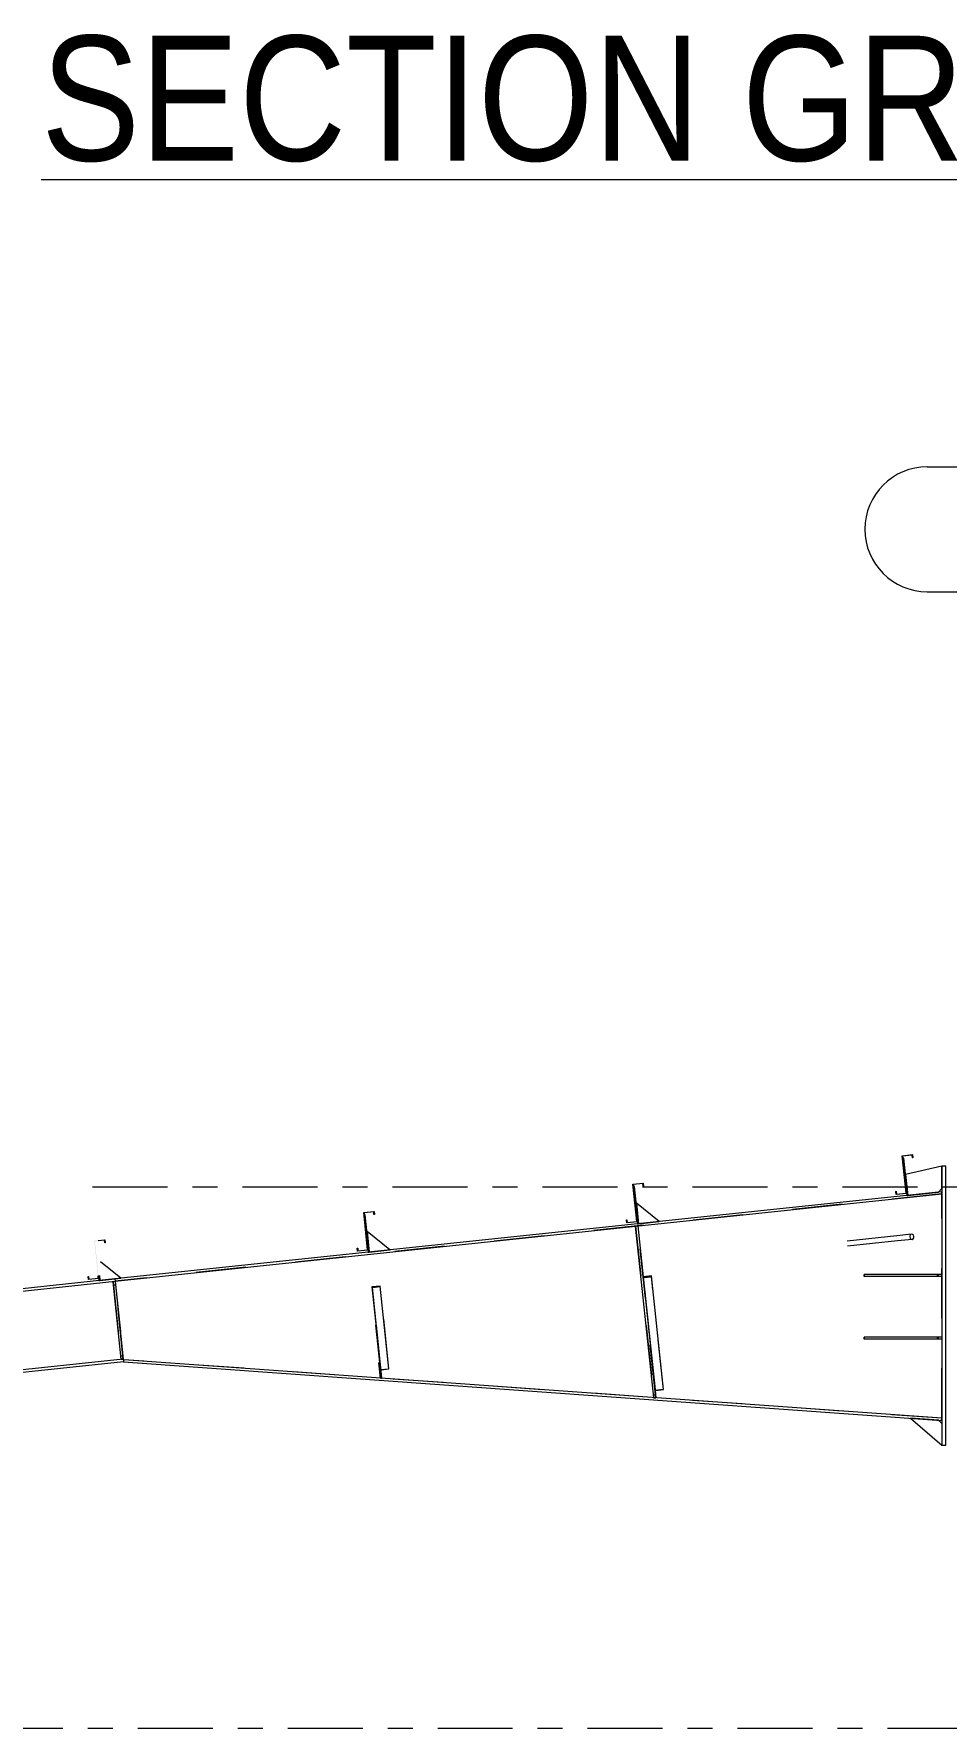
# Model space of a CAD drawing. Header units: millimetres. Extents: x -49 to 773, y -73 to 501.
# Drawn here: x 183.8 to 220.3, y 91.9 to 159.7 of the extents above; entities that cross this region are included whole.
import ezdxf

# ---------------------------------------------------------------- set-up
doc = ezdxf.new("R2010")
doc.units = ezdxf.units.MM
for name, pattern in [('XKITLINE00', [0]), ('XKITLINE02', [4, 2, -2]), ('XKITLINE03', [6, 3, -1, 1, -1])]:
    doc.linetypes.add(name, pattern=pattern)
for name, color, linetype, lineweight in [('OtherObjectType', 7, 'Continuous', 0), ('Part', 2, 'Continuous', 0), ('S-grid', 1, 'Continuous', 0)]:
    doc.layers.add(name, color=color, linetype=linetype, lineweight=lineweight)
doc.styles.add('ARIAL', font='ARIAL.TTF')

# ---------------------------------------------------------------- blocks, each defined once
blk = doc.blocks.new('*A10')
at = {"layer": 'Part'}
blk.add_hatch(color=3, dxfattribs=at).paths.add_polyline_path([(197.039, 112.509), (197.453, 112.553), (197.466, 112.428), (197.451, 112.427), (197.44, 112.536), (197.055, 112.496), (197.213, 111.002), (196.798, 110.958), (196.785, 111.083), (196.8, 111.084), (196.811, 110.975), (197.196, 111.016)], flags=17)
blk = doc.blocks.new('*A11')
at = {"layer": 'Part'}
blk.add_hatch(color=3, dxfattribs=at).paths.add_polyline_path([(197.039, 112.509), (197.453, 112.553), (197.466, 112.428), (197.451, 112.427), (197.44, 112.536), (197.055, 112.496), (197.213, 111.002), (196.798, 110.958), (196.785, 111.083), (196.8, 111.084), (196.811, 110.975), (197.196, 111.016)], flags=17)
blk = doc.blocks.new('*A14')
at = {"layer": 'Part'}
blk.add_hatch(color=3, dxfattribs=at).paths.add_polyline_path([(197.367, 109.533), (197.699, 109.568), (197.702, 109.542), (197.387, 109.509), (197.439, 109.014), (197.422, 109.012)], flags=17)
blk = doc.blocks.new('*A15')
at = {"layer": 'Part'}
blk.add_hatch(color=3, dxfattribs=at).paths.add_polyline_path([(208.218, 109.937), (208.55, 109.972), (208.553, 109.94), (208.238, 109.907), (208.303, 109.294), (208.286, 109.292)], flags=17)
blk = doc.blocks.new('*A55')
at = {"layer": 'Part'}
blk.add_hatch(color=3, dxfattribs=at).paths.add_polyline_path([(186.265, 111.373), (186.679, 111.416), (186.692, 111.292), (186.677, 111.29), (186.666, 111.4), (186.281, 111.359), (186.439, 109.866), (186.025, 109.822), (186.011, 109.946), (186.026, 109.948), (186.038, 109.839), (186.422, 109.879)], flags=17)
blk = doc.blocks.new('*A56')
at = {"layer": 'Part'}
blk.add_hatch(color=3, dxfattribs=at).paths.add_polyline_path([(186.265, 111.373), (186.679, 111.416), (186.692, 111.292), (186.677, 111.29), (186.666, 111.4), (186.281, 111.359), (186.439, 109.866), (186.025, 109.822), (186.011, 109.946), (186.026, 109.948), (186.038, 109.839), (186.422, 109.879)], flags=17)
blk = doc.blocks.new('*A69')
at = {"layer": 'Part'}
blk.add_hatch(color=3, dxfattribs=at).paths.add_polyline_path([(218.586, 114.782), (219, 114.825), (219.013, 114.701), (218.998, 114.699), (218.987, 114.809), (218.602, 114.768), (218.76, 113.275), (218.345, 113.231), (218.332, 113.355), (218.347, 113.357), (218.359, 113.248), (218.743, 113.288)], flags=17)
blk = doc.blocks.new('*A70')
at = {"layer": 'Part'}
blk.add_hatch(color=3, dxfattribs=at).paths.add_polyline_path([(218.586, 114.782), (219, 114.825), (219.013, 114.701), (218.998, 114.699), (218.987, 114.809), (218.602, 114.768), (218.76, 113.275), (218.345, 113.231), (218.332, 113.355), (218.347, 113.357), (218.359, 113.248), (218.743, 113.288)], flags=17)
blk = doc.blocks.new('*A71')
at = {"layer": 'Part'}
blk.add_hatch(color=3, dxfattribs=at).paths.add_polyline_path([(207.812, 113.645), (208.226, 113.689), (208.24, 113.565), (208.225, 113.563), (208.213, 113.672), (207.829, 113.632), (207.986, 112.139), (207.572, 112.095), (207.559, 112.219), (207.574, 112.221), (207.585, 112.111), (207.97, 112.152)], flags=17)
blk = doc.blocks.new('*A72')
at = {"layer": 'Part'}
blk.add_hatch(color=3, dxfattribs=at).paths.add_polyline_path([(207.812, 113.645), (208.226, 113.689), (208.24, 113.565), (208.225, 113.563), (208.213, 113.672), (207.829, 113.632), (207.986, 112.139), (207.572, 112.095), (207.559, 112.219), (207.574, 112.221), (207.585, 112.111), (207.97, 112.152)], flags=17)
blk = doc.blocks.new('*A401')
at = {"layer": 'S-grid', "color": 1, "linetype": 'XKITLINE03', "lineweight": 0}
blk.add_line((186.192, 113.542), (257.975, 113.542), dxfattribs=at)
blk = doc.blocks.new('*A402')
at = {"layer": 'S-grid', "color": 1, "linetype": 'XKITLINE03', "lineweight": 0}
blk.add_line((-10, 91.875), (438.813, 91.875), dxfattribs=at)
blk = doc.blocks.new('*A452')
at = {"layer": 'Part', "color": 7, "linetype": 'XKITLINE02', "lineweight": 0}
for p, q in [((218.369, 111.579), (216.043, 111.333)), ((218.391, 111.372), (216.065, 111.126))]:
    blk.add_line(p, q, dxfattribs=at)
at = {"layer": 'Part', "color": 2, "linetype": 'XKITLINE00', "lineweight": 0}
for p, q in [((218.961, 111.641), (218.369, 111.579)), ((218.983, 111.434), (218.391, 111.372)), ((218.896, 111.582), (218.891, 111.529)), ((218.891, 111.529), (218.907, 111.478)), ((218.922, 111.623), (218.896, 111.582)), ((218.907, 111.478), (218.941, 111.444)), ((218.961, 111.641), (218.922, 111.623)), ((218.941, 111.444), (218.983, 111.434)), ((219.003, 111.632), (218.961, 111.641)), ((218.983, 111.434), (219.022, 111.452)), ((219.037, 111.597), (219.003, 111.632)), ((219.022, 111.452), (219.048, 111.493)), ((219.053, 111.546), (219.037, 111.597)), ((219.048, 111.493), (219.053, 111.546))]:
    blk.add_line(p, q, dxfattribs=at)
blk = doc.blocks.new('*A453')
at = {"layer": 'Part', "color": 2, "linetype": 'XKITLINE00', "lineweight": 0}
for p, q in [((197.039, 112.509), (197.453, 112.553)), ((197.453, 112.553), (197.466, 112.428)), ((197.196, 111.016), (197.039, 112.509)), ((197.44, 112.536), (197.055, 112.496)), ((197.055, 112.496), (197.213, 111.002)), ((197.451, 112.427), (197.44, 112.536)), ((197.466, 112.428), (197.451, 112.427)), ((196.785, 111.083), (196.8, 111.084)), ((196.798, 110.958), (196.785, 111.083)), ((197.213, 111.002), (196.798, 110.958)), ((196.8, 111.084), (196.811, 110.975)), ((196.811, 110.975), (197.196, 111.016))]:
    blk.add_line(p, q, dxfattribs=at)
blk = doc.blocks.new('*A454')
at = {"layer": 'Part', "color": 2, "linetype": 'XKITLINE00', "lineweight": 0}
for p, q in [((197.039, 112.509), (197.453, 112.553)), ((197.453, 112.553), (197.466, 112.428)), ((197.196, 111.016), (197.039, 112.509)), ((197.44, 112.536), (197.055, 112.496)), ((197.055, 112.496), (197.213, 111.002)), ((197.451, 112.427), (197.44, 112.536)), ((197.466, 112.428), (197.451, 112.427)), ((196.785, 111.083), (196.8, 111.084)), ((196.798, 110.958), (196.785, 111.083)), ((197.213, 111.002), (196.798, 110.958)), ((196.8, 111.084), (196.811, 110.975)), ((196.811, 110.975), (197.196, 111.016))]:
    blk.add_line(p, q, dxfattribs=at)
blk = doc.blocks.new('*A457')
at = {"layer": 'Part', "color": 2, "linetype": 'XKITLINE00', "lineweight": 0}
for p, q in [((220.158, 113.339), (187.084, 109.85)), ((187.093, 109.767), (220.167, 113.256)), ((220.167, 113.256), (220.158, 113.339)), ((187.084, 109.85), (187.093, 109.767))]:
    blk.add_line(p, q, dxfattribs=at)
blk = doc.blocks.new('*A458')
at = {"layer": 'Part', "color": 7, "linetype": 'XKITLINE02', "lineweight": 0}
for p, q in [((220.167, 113.256), (187.093, 109.767)), ((220.167, 104.275), (220.167, 113.256)), ((187.093, 109.767), (187.425, 106.619)), ((220.167, 104.275), (187.439, 106.618))]:
    blk.add_line(p, q, dxfattribs=at)
at = {"layer": 'Part', "color": 2, "linetype": 'XKITLINE00', "lineweight": 0}
blk.add_line((187.439, 106.618), (187.425, 106.619), dxfattribs=at)
blk = doc.blocks.new('*A459')
at = {"layer": 'Part', "color": 2, "linetype": 'XKITLINE00', "lineweight": 0}
blk.add_line((187.318, 109.875), (186.51, 110.529), dxfattribs=at)
at = {"layer": 'Part', "color": 7, "linetype": 'XKITLINE02', "lineweight": 0}
for p, q in [((186.468, 109.986), (186.489, 109.787)), ((186.489, 109.787), (187.318, 109.875))]:
    blk.add_line(p, q, dxfattribs=at)
blk = doc.blocks.new('*A460')
at = {"layer": 'Part', "color": 7, "linetype": 'XKITLINE02', "lineweight": 0}
for p, q in [((187.095, 109.742), (187.012, 109.734)), ((187.012, 109.734), (187.339, 106.634)), ((187.025, 109.609), (187.108, 109.618)), ((187.422, 106.643), (187.095, 109.742)), ((187.326, 106.758), (187.409, 106.767)), ((187.339, 106.634), (187.422, 106.643))]:
    blk.add_line(p, q, dxfattribs=at)
blk = doc.blocks.new('*A461')
at = {"layer": 'Part', "color": 7, "linetype": 'XKITLINE02', "lineweight": 0}
for p, q in [((187.095, 109.742), (187.012, 109.734)), ((187.025, 109.609), (187.108, 109.618)), ((187.409, 106.767), (187.326, 106.758)), ((187.422, 106.643), (187.339, 106.634))]:
    blk.add_line(p, q, dxfattribs=at)
at = {"layer": 'Part', "color": 2, "linetype": 'XKITLINE00', "lineweight": 0}
for p, q in [((187.339, 106.634), (187.012, 109.734)), ((187.095, 109.742), (187.422, 106.643))]:
    blk.add_line(p, q, dxfattribs=at)
blk = doc.blocks.new('*A462')
at = {"layer": 'Part', "color": 7, "linetype": 'XKITLINE02', "lineweight": 0}
for p, q in [((208.715, 105.229), (208.218, 109.937)), ((208.731, 105.231), (208.238, 109.907)), ((209.029, 105.426), (208.55, 109.972)), ((208.697, 105.399), (209.028, 105.434)), ((208.714, 105.392), (209.029, 105.426)), ((208.715, 105.229), (208.731, 105.231))]:
    blk.add_line(p, q, dxfattribs=at)
blk = doc.blocks.new('*A463')
at = {"layer": 'Part', "color": 2, "linetype": 'XKITLINE00', "lineweight": 0}
for p, q in [((207.879, 113.552), (207.837, 113.547)), ((208.036, 112.06), (207.879, 113.552)), ((207.986, 112.139), (207.995, 112.056))]:
    blk.add_line(p, q, dxfattribs=at)
at = {"layer": 'Part', "color": 7, "linetype": 'XKITLINE02', "lineweight": 0}
for p, q in [((207.837, 113.547), (207.986, 112.139)), ((207.995, 112.056), (208.036, 112.06))]:
    blk.add_line(p, q, dxfattribs=at)
blk = doc.blocks.new('*A464')
at = {"layer": 'Part', "color": 7, "linetype": 'XKITLINE02', "lineweight": 0}
for p, q in [((207.921, 111.964), (208.004, 111.973)), ((208.218, 109.937), (208.682, 105.543)), ((208.633, 105.21), (208.716, 105.218)), ((208.645, 105.1), (208.646, 105.085)), ((208.729, 105.094), (208.646, 105.085))]:
    blk.add_line(p, q, dxfattribs=at)
at = {"layer": 'Part', "color": 2, "linetype": 'XKITLINE00', "lineweight": 0}
for p, q in [((208.645, 105.1), (207.921, 111.964)), ((208.004, 111.973), (208.218, 109.937)), ((208.682, 105.543), (208.729, 105.094))]:
    blk.add_line(p, q, dxfattribs=at)
blk = doc.blocks.new('*A465')
at = {"layer": 'Part', "color": 7, "linetype": 'XKITLINE02', "lineweight": 0}
for p, q in [((208.004, 111.973), (207.921, 111.964)), ((207.921, 111.964), (208.646, 105.085)), ((208.729, 105.094), (208.004, 111.973)), ((208.633, 105.21), (208.716, 105.218)), ((208.646, 105.085), (208.729, 105.094))]:
    blk.add_line(p, q, dxfattribs=at)
blk = doc.blocks.new('*A466')
at = {"layer": 'Part', "color": 2, "linetype": 'XKITLINE00', "lineweight": 0}
blk.add_line((208.865, 112.147), (207.949, 112.889), dxfattribs=at)
at = {"layer": 'Part', "color": 7, "linetype": 'XKITLINE02', "lineweight": 0}
for p, q in [((207.949, 112.889), (208.036, 112.06)), ((208.036, 112.06), (208.865, 112.147))]:
    blk.add_line(p, q, dxfattribs=at)
blk = doc.blocks.new('*A467')
at = {"layer": 'Part', "color": 7, "linetype": 'XKITLINE02', "lineweight": 0}
for p, q in [((197.739, 106.012), (197.367, 109.533)), ((197.755, 106.014), (197.387, 109.509)), ((198.049, 106.248), (197.699, 109.568)), ((197.717, 106.223), (198.048, 106.258)), ((197.734, 106.214), (198.049, 106.248)), ((197.739, 106.012), (197.755, 106.014))]:
    blk.add_line(p, q, dxfattribs=at)
blk = doc.blocks.new('*A468')
at = {"layer": 'Part', "color": 7, "linetype": 'XKITLINE02', "lineweight": 0}
for p, q in [((197.687, 106.501), (197.646, 106.497)), ((197.646, 106.497), (197.711, 105.875)), ((197.753, 105.88), (197.687, 106.501)), ((197.698, 106), (197.74, 106.004)), ((197.711, 105.875), (197.753, 105.88))]:
    blk.add_line(p, q, dxfattribs=at)
blk = doc.blocks.new('*A469')
at = {"layer": 'Part', "color": 2, "linetype": 'XKITLINE00', "lineweight": 0}
for p, q in [((197.105, 112.415), (197.064, 112.411)), ((197.263, 110.924), (197.105, 112.415)), ((197.213, 111.002), (197.221, 110.919))]:
    blk.add_line(p, q, dxfattribs=at)
at = {"layer": 'Part', "color": 7, "linetype": 'XKITLINE02', "lineweight": 0}
for p, q in [((197.064, 112.411), (197.213, 111.002)), ((197.221, 110.919), (197.263, 110.924))]:
    blk.add_line(p, q, dxfattribs=at)
blk = doc.blocks.new('*A470')
at = {"layer": 'Part', "color": 2, "linetype": 'XKITLINE00', "lineweight": 0}
for p, q in [((197.646, 106.497), (197.687, 106.501)), ((197.711, 105.883), (197.646, 106.497)), ((197.71, 106.288), (197.753, 105.88))]:
    blk.add_line(p, q, dxfattribs=at)
at = {"layer": 'Part', "color": 7, "linetype": 'XKITLINE02', "lineweight": 0}
for p, q in [((197.687, 106.501), (197.71, 106.288)), ((197.698, 106), (197.74, 106.004)), ((197.711, 105.883), (197.711, 105.875)), ((197.753, 105.88), (197.711, 105.875))]:
    blk.add_line(p, q, dxfattribs=at)
blk = doc.blocks.new('*A471')
at = {"layer": 'Part', "color": 2, "linetype": 'XKITLINE00', "lineweight": 0}
blk.add_line((198.091, 111.011), (197.175, 111.752), dxfattribs=at)
at = {"layer": 'Part', "color": 7, "linetype": 'XKITLINE02', "lineweight": 0}
for p, q in [((197.175, 111.752), (197.263, 110.924)), ((197.263, 110.924), (198.091, 111.011))]:
    blk.add_line(p, q, dxfattribs=at)
blk = doc.blocks.new('*A474')
at = {"layer": 'Part', "color": 2, "linetype": 'XKITLINE00', "lineweight": 0}
for p, q in [((197.699, 109.568), (197.367, 109.533)), ((197.367, 109.533), (197.71, 106.288)), ((197.387, 109.509), (197.702, 109.542)), ((197.755, 106.014), (197.387, 109.509)), ((198.049, 106.248), (197.699, 109.568)), ((197.439, 109.014), (197.422, 109.012)), ((197.734, 106.214), (198.049, 106.248)), ((197.739, 106.012), (197.755, 106.014))]:
    blk.add_line(p, q, dxfattribs=at)
at = {"layer": 'Part', "color": 7, "linetype": 'XKITLINE02', "lineweight": 0}
for p, q in [((197.71, 106.288), (197.739, 106.012)), ((197.717, 106.223), (198.048, 106.258))]:
    blk.add_line(p, q, dxfattribs=at)
blk = doc.blocks.new('*A475')
at = {"layer": 'Part', "color": 2, "linetype": 'XKITLINE00', "lineweight": 0}
for p, q in [((208.55, 109.972), (208.218, 109.937)), ((208.218, 109.937), (208.682, 105.543)), ((208.238, 109.907), (208.553, 109.94)), ((208.731, 105.231), (208.238, 109.907)), ((209.029, 105.426), (208.55, 109.972)), ((208.303, 109.294), (208.286, 109.292)), ((208.714, 105.392), (209.029, 105.426)), ((208.715, 105.229), (208.731, 105.231))]:
    blk.add_line(p, q, dxfattribs=at)
at = {"layer": 'Part', "color": 7, "linetype": 'XKITLINE02', "lineweight": 0}
for p, q in [((208.682, 105.543), (208.715, 105.229)), ((208.697, 105.399), (209.028, 105.434))]:
    blk.add_line(p, q, dxfattribs=at)
blk = doc.blocks.new('*A479')
at = {"layer": 'Part', "color": 2, "linetype": 'XKITLINE00', "lineweight": 0}
for p, q in [((220.167, 114.359), (220.167, 103.192)), ((220.333, 114.359), (220.167, 114.359)), ((220.333, 103.192), (220.333, 114.359)), ((220.167, 103.192), (220.333, 103.192))]:
    blk.add_line(p, q, dxfattribs=at)
blk = doc.blocks.new('*A481')
at = {"layer": 'Part', "color": 2, "linetype": 'XKITLINE00', "lineweight": 0}
for p, q in [((218.92, 104.281), (220.167, 103.192)), ((220.042, 104.2), (220.167, 104.067))]:
    blk.add_line(p, q, dxfattribs=at)
at = {"layer": 'Part', "color": 7, "linetype": 'XKITLINE02', "lineweight": 0}
for p, q in [((220.042, 104.2), (218.92, 104.281)), ((220.167, 104.067), (220.167, 103.192))]:
    blk.add_line(p, q, dxfattribs=at)
blk = doc.blocks.new('*A485')
at = {"layer": 'Part', "color": 2, "linetype": 'XKITLINE00', "lineweight": 0}
for p, q in [((220.167, 107.526), (217.067, 107.526)), ((217.067, 107.526), (217.067, 107.442)), ((220.167, 107.442), (217.067, 107.442)), ((220, 107.442), (220, 107.526))]:
    blk.add_line(p, q, dxfattribs=at)
at = {"layer": 'Part', "color": 7, "linetype": 'XKITLINE02', "lineweight": 0}
for p, q in [((220.042, 107.442), (220.042, 107.526)), ((220.167, 107.526), (220.167, 107.442))]:
    blk.add_line(p, q, dxfattribs=at)
blk = doc.blocks.new('*A486')
at = {"layer": 'Part', "color": 2, "linetype": 'XKITLINE00', "lineweight": 0}
for p, q in [((220.167, 110.026), (217.067, 110.026)), ((217.067, 110.026), (217.067, 109.942)), ((220.167, 109.942), (217.067, 109.942)), ((220, 109.942), (220, 110.026))]:
    blk.add_line(p, q, dxfattribs=at)
at = {"layer": 'Part', "color": 7, "linetype": 'XKITLINE02', "lineweight": 0}
for p, q in [((220.042, 109.942), (220.042, 110.026)), ((220.167, 110.026), (220.167, 109.942))]:
    blk.add_line(p, q, dxfattribs=at)
blk = doc.blocks.new('*A487')
at = {"layer": 'Part', "color": 7, "linetype": 'XKITLINE02', "lineweight": 0}
for p, q in [((220.167, 107.526), (217.067, 107.526)), ((217.067, 107.442), (217.067, 107.526)), ((220.167, 107.442), (217.067, 107.442)), ((220, 107.442), (220, 107.526)), ((220.042, 107.442), (220.042, 107.526)), ((220.167, 107.526), (220.167, 107.442))]:
    blk.add_line(p, q, dxfattribs=at)
blk = doc.blocks.new('*A488')
at = {"layer": 'Part', "color": 7, "linetype": 'XKITLINE02', "lineweight": 0}
for p, q in [((220.167, 110.026), (217.067, 110.026)), ((217.067, 109.942), (217.067, 110.026)), ((220.167, 109.942), (217.067, 109.942)), ((220, 109.942), (220, 110.026)), ((220.042, 109.942), (220.042, 110.026)), ((220.167, 110.026), (220.167, 109.942))]:
    blk.add_line(p, q, dxfattribs=at)
blk = doc.blocks.new('*A489')
at = {"layer": 'Part', "color": 2, "linetype": 'XKITLINE00', "lineweight": 0}
for p, q in [((220.167, 114.359), (218.722, 114.025)), ((218.722, 114.025), (218.81, 113.196)), ((220.042, 113.326), (220.167, 113.465))]:
    blk.add_line(p, q, dxfattribs=at)
at = {"layer": 'Part', "color": 7, "linetype": 'XKITLINE02', "lineweight": 0}
for p, q in [((220.167, 113.465), (220.167, 114.359)), ((218.81, 113.196), (220.042, 113.326))]:
    blk.add_line(p, q, dxfattribs=at)
blk = doc.blocks.new('*A490')
at = {"layer": 'Part', "color": 2, "linetype": 'XKITLINE00', "lineweight": 0}
for p, q in [((218.652, 114.688), (218.611, 114.684)), ((218.81, 113.196), (218.652, 114.688)), ((218.76, 113.275), (218.768, 113.192))]:
    blk.add_line(p, q, dxfattribs=at)
at = {"layer": 'Part', "color": 7, "linetype": 'XKITLINE02', "lineweight": 0}
for p, q in [((218.611, 114.684), (218.76, 113.275)), ((218.768, 113.192), (218.81, 113.196))]:
    blk.add_line(p, q, dxfattribs=at)
blk = doc.blocks.new('*A618')
at = {"layer": 'Part', "color": 2, "linetype": 'XKITLINE00', "lineweight": 0}
for p, q in [((186.419, 111.389), (186.679, 111.416)), ((186.666, 111.4), (186.42, 111.374)), ((186.677, 111.29), (186.666, 111.4)), ((186.692, 111.292), (186.677, 111.29)), ((186.679, 111.416), (186.692, 111.292)), ((186.011, 109.946), (186.026, 109.948)), ((186.012, 109.938), (186.011, 109.946)), ((186.025, 109.822), (186.012, 109.938)), ((186.439, 109.866), (186.025, 109.822)), ((186.026, 109.948), (186.027, 109.94)), ((186.027, 109.94), (186.038, 109.839)), ((186.038, 109.839), (186.422, 109.879)), ((186.422, 109.879), (186.412, 109.98)), ((186.427, 109.982), (186.439, 109.866))]:
    blk.add_line(p, q, dxfattribs=at)
blk = doc.blocks.new('*A619')
at = {"layer": 'Part', "color": 2, "linetype": 'XKITLINE00', "lineweight": 0}
for p, q in [((186.419, 111.389), (186.679, 111.416)), ((186.666, 111.4), (186.42, 111.374)), ((186.677, 111.29), (186.666, 111.4)), ((186.692, 111.292), (186.677, 111.29)), ((186.679, 111.416), (186.692, 111.292)), ((186.011, 109.946), (186.026, 109.948)), ((186.012, 109.938), (186.011, 109.946)), ((186.025, 109.822), (186.012, 109.938)), ((186.439, 109.866), (186.025, 109.822)), ((186.026, 109.948), (186.027, 109.94)), ((186.027, 109.94), (186.038, 109.839)), ((186.038, 109.839), (186.422, 109.879)), ((186.422, 109.879), (186.412, 109.98)), ((186.427, 109.982), (186.439, 109.866))]:
    blk.add_line(p, q, dxfattribs=at)
blk = doc.blocks.new('*A620')
at = {"layer": 'Part', "color": 2, "linetype": 'XKITLINE00', "lineweight": 0}
for p, q in [((187.084, 109.85), (114.45, 102.189)), ((187.095, 109.742), (114.462, 102.081)), ((187.093, 109.767), (187.095, 109.742)), ((187.422, 106.643), (122.476, 99.793)), ((187.434, 106.535), (122.487, 99.685)), ((187.422, 106.643), (187.434, 106.535)), ((122.145, 99.758), (114.788, 98.982)), ((122.156, 99.65), (114.8, 98.874))]:
    blk.add_line(p, q, dxfattribs=at)
at = {"layer": 'Part', "color": 7, "linetype": 'XKITLINE02', "lineweight": 0}
for p, q in [((187.084, 109.85), (187.093, 109.767)), ((187.095, 109.742), (187.422, 106.643)), ((114.45, 102.189), (114.8, 98.874)), ((122.476, 99.793), (122.145, 99.758)), ((122.487, 99.685), (122.156, 99.65))]:
    blk.add_line(p, q, dxfattribs=at)
blk = doc.blocks.new('*A627')
at = {"layer": 'Part', "color": 2, "linetype": 'XKITLINE00', "lineweight": 0}
for p, q in [((187.439, 106.618), (187.434, 106.535)), ((187.434, 106.535), (220.161, 104.192)), ((220.167, 104.275), (187.439, 106.618)), ((220.161, 104.192), (220.167, 104.275))]:
    blk.add_line(p, q, dxfattribs=at)
blk = doc.blocks.new('*A640')
at = {"layer": 'Part', "color": 7, "linetype": 'XKITLINE02', "lineweight": 0}
for p, q in [((186.427, 109.982), (186.439, 109.866)), ((186.448, 109.783), (186.489, 109.787))]:
    blk.add_line(p, q, dxfattribs=at)
at = {"layer": 'Part', "color": 2, "linetype": 'XKITLINE00', "lineweight": 0}
for p, q in [((186.439, 109.866), (186.448, 109.783)), ((186.489, 109.787), (186.468, 109.986))]:
    blk.add_line(p, q, dxfattribs=at)
blk = doc.blocks.new('*A686')
at = {"layer": 'S-grid', "color": 1, "linetype": 'XKITLINE00', "lineweight": 0}
for p, q in [((219.589, 142.352), (224.577, 142.352)), ((219.589, 137.352), (224.577, 137.352))]:
    blk.add_line(p, q, dxfattribs=at)
for centre, start, end in [((219.589, 139.852), 90, 270), ((224.577, 139.852), 270, 90)]:
    blk.add_arc(centre, 2.5, start, end, dxfattribs=at)
blk = doc.blocks.new('*A689')
at = {"layer": 'Part', "color": 2, "linetype": 'XKITLINE00', "lineweight": 0}
for p, q in [((218.586, 114.782), (219, 114.825)), ((218.743, 113.288), (218.586, 114.782)), ((218.987, 114.809), (218.602, 114.768)), ((218.602, 114.768), (218.76, 113.275)), ((218.998, 114.699), (218.987, 114.809)), ((219.013, 114.701), (218.998, 114.699)), ((219, 114.825), (219.013, 114.701)), ((218.332, 113.355), (218.347, 113.357)), ((218.345, 113.231), (218.332, 113.355)), ((218.76, 113.275), (218.345, 113.231)), ((218.347, 113.357), (218.359, 113.248)), ((218.359, 113.248), (218.743, 113.288))]:
    blk.add_line(p, q, dxfattribs=at)
blk = doc.blocks.new('*A690')
at = {"layer": 'Part', "color": 2, "linetype": 'XKITLINE00', "lineweight": 0}
for p, q in [((218.586, 114.782), (219, 114.825)), ((218.743, 113.288), (218.586, 114.782)), ((218.987, 114.809), (218.602, 114.768)), ((218.602, 114.768), (218.76, 113.275)), ((218.998, 114.699), (218.987, 114.809)), ((219.013, 114.701), (218.998, 114.699)), ((219, 114.825), (219.013, 114.701)), ((218.332, 113.355), (218.347, 113.357)), ((218.345, 113.231), (218.332, 113.355)), ((218.76, 113.275), (218.345, 113.231)), ((218.347, 113.357), (218.359, 113.248)), ((218.359, 113.248), (218.743, 113.288))]:
    blk.add_line(p, q, dxfattribs=at)
blk = doc.blocks.new('*A691')
at = {"layer": 'Part', "color": 2, "linetype": 'XKITLINE00', "lineweight": 0}
for p, q in [((207.812, 113.645), (208.226, 113.689)), ((207.97, 112.152), (207.812, 113.645)), ((208.213, 113.672), (207.829, 113.632)), ((207.829, 113.632), (207.986, 112.139)), ((208.225, 113.563), (208.213, 113.672)), ((208.24, 113.565), (208.225, 113.563)), ((208.226, 113.689), (208.24, 113.565)), ((207.559, 112.219), (207.574, 112.221)), ((207.572, 112.095), (207.559, 112.219)), ((207.986, 112.139), (207.572, 112.095)), ((207.574, 112.221), (207.585, 112.111)), ((207.585, 112.111), (207.97, 112.152))]:
    blk.add_line(p, q, dxfattribs=at)
blk = doc.blocks.new('*A692')
at = {"layer": 'Part', "color": 2, "linetype": 'XKITLINE00', "lineweight": 0}
for p, q in [((207.812, 113.645), (208.226, 113.689)), ((207.97, 112.152), (207.812, 113.645)), ((208.213, 113.672), (207.829, 113.632)), ((207.829, 113.632), (207.986, 112.139)), ((208.225, 113.563), (208.213, 113.672)), ((208.24, 113.565), (208.225, 113.563)), ((208.226, 113.689), (208.24, 113.565)), ((207.559, 112.219), (207.574, 112.221)), ((207.572, 112.095), (207.559, 112.219)), ((207.986, 112.139), (207.572, 112.095)), ((207.574, 112.221), (207.585, 112.111)), ((207.585, 112.111), (207.97, 112.152))]:
    blk.add_line(p, q, dxfattribs=at)
blk = doc.blocks.new('*A947')
at = {"layer": 'OtherObjectType', "color": 5, "linetype": 'XKITLINE00', "lineweight": 0}
blk.add_line((184.132, 153.852), (240.599, 153.852), dxfattribs=at)
at = {"layer": 'OtherObjectType', "color": 7, "style": 'ARIAL', "width": 0.85}
blk.add_text("SECTION GRID G'", height=5, dxfattribs=at).set_placement((184.132, 154.602))

msp = doc.modelspace()

# ---------------------------------------------------------------- block references
at = {"lineweight": 0}
for name in ['*A947', '*A686', '*A401', '*A69', '*A70', '*A689', '*A690', '*A490', '*A489', '*A479', '*A457', '*A458', '*A71', '*A72', '*A691', '*A692', '*A463', '*A10', '*A11', '*A453', '*A454', '*A466', '*A469', '*A464', '*A465', '*A55', '*A56', '*A618', '*A619', '*A471', '*A452', '*A459', '*A620', '*A640', '*A15', '*A462', '*A475', '*A486', '*A488', '*A460', '*A461', '*A14', '*A467', '*A474', '*A485', '*A487', '*A627', '*A468', '*A470', '*A481', '*A402']:
    msp.add_blockref(name, (0, 0), dxfattribs=at)

doc.saveas('drawing.dxf')
